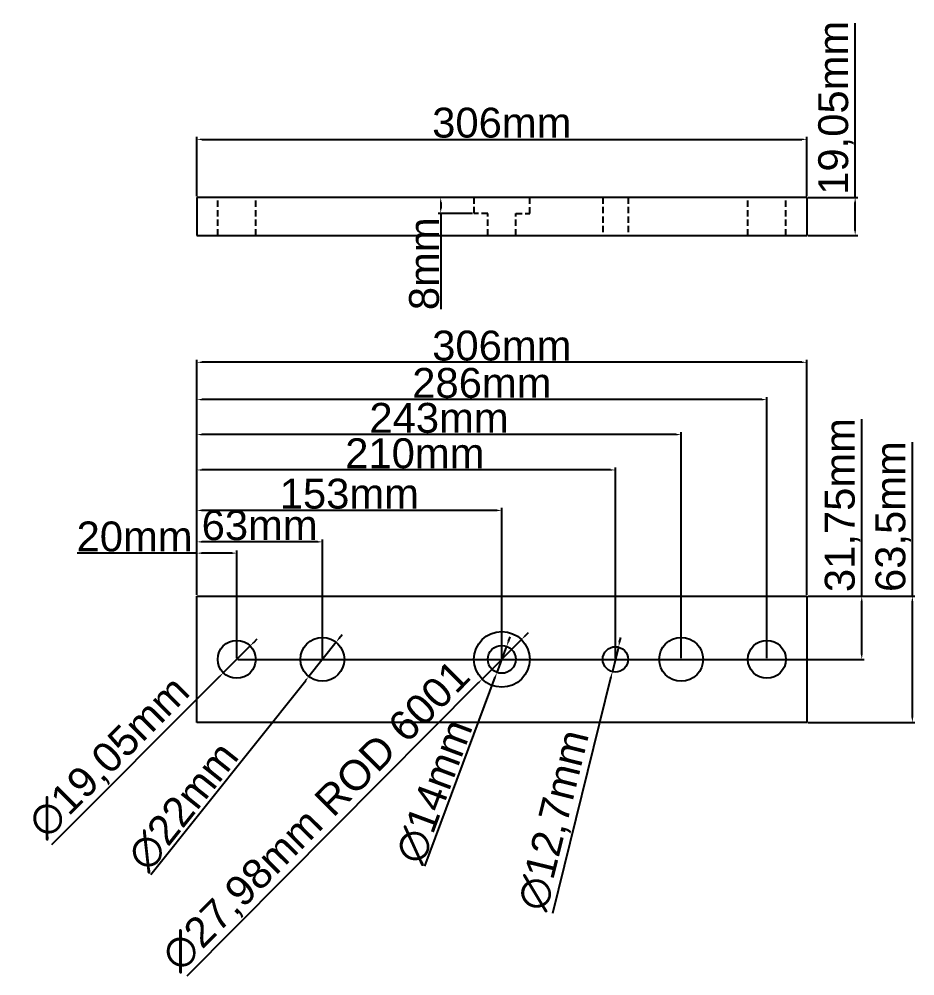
# Model space of a CAD drawing. Header units: centimetres. Extents: x -4347 to 28631, y 41590 to 109107.
# Drawn here: x 27830.7 to 28280.1, y 54359.2 to 54839.4 of the extents above; entities that cross this region are included whole.
import ezdxf

# ---------------------------------------------------------------- set-up
doc = ezdxf.new("R2010")
doc.units = ezdxf.units.CM
doc.header["$LTSCALE"] = 0.5
doc.linetypes.add('DASHED2', pattern=[9.525, 6.35, -3.175])
doc.styles.get("Standard").update_dxf_attribs({"font": 'arial.ttf'})
doc.dimstyles.new('ISO-25', dxfattribs={"dimtxt": 15, "dimasz": 2.5, "dimexe": 1.25, "dimexo": 0.625, "dimtad": 1, "dimtxsty": 'Standard', "dimcen": 2.5, "dimclrd": 1, "dimclre": 1, "dimadec": 0, "dimazin": 0, "dimtfac": 1, "dimtmove": 0, "dimatfit": 3, "dimfxl": 1, "dimarcsym": 0})

# ---------------------------------------------------------------- blocks, each defined once
blk = doc.blocks.new('*D286')
at = {"color": 1, "lineweight": -2, "transparency": 16777216}
for p, q in [((27919.86, 54750.57), (27919.86, 54780.34)), ((28225.86, 54750.57), (28225.86, 54780.34)), ((27922.36, 54779.09), (28223.36, 54779.09))]:
    blk.add_line(p, q, dxfattribs=at)
at = {"color": 1, "transparency": 16777216}
for points in [[(27922.36, 54779.51), (27922.36, 54778.68), (27919.86, 54779.09)], [(28223.36, 54779.51), (28223.36, 54778.68), (28225.86, 54779.09)]]:
    blk.add_solid(points, dxfattribs=at)
at = {"layer": 'Defpoints', "color": 0, "transparency": 16777216}
for p in [(28225.86, 54779.09), (27919.86, 54749.95), (28225.86, 54749.95)]:
    blk.add_point(p, dxfattribs=at)
at = {"color": 0, "transparency": 16777216, "insert": (28072.86, 54787.38), "char_height": 15, "attachment_point": 5}
blk.add_mtext('306mm', dxfattribs=at)
blk = doc.blocks.new('*D287')
at = {"color": 1, "lineweight": -2, "transparency": 16777216}
for p, q in [((28250.17, 54749.95), (28250.17, 54837.42)), ((28226.48, 54749.95), (28251.42, 54749.95)), ((28250.17, 54733.4), (28250.17, 54747.45)), ((28226.48, 54730.9), (28251.42, 54730.9))]:
    blk.add_line(p, q, dxfattribs=at)
at = {"color": 1, "transparency": 16777216}
for points in [[(28249.75, 54747.45), (28250.58, 54747.45), (28250.17, 54749.95)], [(28249.75, 54733.4), (28250.58, 54733.4), (28250.17, 54730.9)]]:
    blk.add_solid(points, dxfattribs=at)
at = {"layer": 'Defpoints', "color": 0, "transparency": 16777216}
for p in [(28225.86, 54749.95), (28250.17, 54749.95), (28225.86, 54730.9)]:
    blk.add_point(p, dxfattribs=at)
at = {"color": 0, "transparency": 16777216, "insert": (28240.53, 54794.93), "char_height": 15, "attachment_point": 5, "rotation": 90}
blk.add_mtext('19,05mm', dxfattribs=at)
blk = doc.blocks.new('*D288')
at = {"color": 1, "lineweight": -2, "transparency": 16777216}
for p, q in [((27919.86, 54550.46), (27919.86, 54572.65)), ((27939.86, 54518.71), (27939.86, 54572.65)), ((27919.86, 54571.4), (27859.85, 54571.4)), ((27937.36, 54571.4), (27922.36, 54571.4))]:
    blk.add_line(p, q, dxfattribs=at)
at = {"color": 1, "transparency": 16777216}
for points in [[(27922.36, 54571.82), (27922.36, 54570.98), (27919.86, 54571.4)], [(27937.36, 54571.82), (27937.36, 54570.98), (27939.86, 54571.4)]]:
    blk.add_solid(points, dxfattribs=at)
at = {"layer": 'Defpoints', "color": 0, "transparency": 16777216}
for p in [(27919.86, 54571.4), (27919.86, 54549.84), (27939.86, 54518.09)]:
    blk.add_point(p, dxfattribs=at)
at = {"color": 0, "transparency": 16777216, "insert": (27888.61, 54579.68), "char_height": 15, "attachment_point": 5}
blk.add_mtext('20mm', dxfattribs=at)
blk = doc.blocks.new('*D289')
at = {"color": 1, "lineweight": -2, "transparency": 16777216}
for p, q in [((27919.86, 54550.46), (27919.86, 54594.1)), ((28070.36, 54592.85), (27922.36, 54592.85)), ((28072.86, 54518.71), (28072.86, 54594.1))]:
    blk.add_line(p, q, dxfattribs=at)
at = {"color": 1, "transparency": 16777216}
for points in [[(27922.36, 54593.27), (27922.36, 54592.44), (27919.86, 54592.85)], [(28070.36, 54593.27), (28070.36, 54592.44), (28072.86, 54592.85)]]:
    blk.add_solid(points, dxfattribs=at)
at = {"layer": 'Defpoints', "color": 0, "transparency": 16777216}
for p in [(27919.86, 54592.85), (27919.86, 54549.84), (28072.86, 54518.09)]:
    blk.add_point(p, dxfattribs=at)
at = {"color": 0, "transparency": 16777216, "insert": (27996.36, 54601.14), "char_height": 15, "attachment_point": 5}
blk.add_mtext('153mm', dxfattribs=at)
blk = doc.blocks.new('*D290')
at = {"color": 1, "lineweight": -2, "transparency": 16777216}
for p, q in [((27919.86, 54550.46), (27919.86, 54614.4)), ((28127.36, 54613.15), (27922.36, 54613.15)), ((28129.86, 54518.71), (28129.86, 54614.4))]:
    blk.add_line(p, q, dxfattribs=at)
at = {"color": 1, "transparency": 16777216}
for points in [[(27922.36, 54613.57), (27922.36, 54612.74), (27919.86, 54613.15)], [(28127.36, 54613.57), (28127.36, 54612.74), (28129.86, 54613.15)]]:
    blk.add_solid(points, dxfattribs=at)
at = {"layer": 'Defpoints', "color": 0, "transparency": 16777216}
for p in [(27919.86, 54613.15), (27919.86, 54549.84), (28129.86, 54518.09)]:
    blk.add_point(p, dxfattribs=at)
at = {"color": 0, "transparency": 16777216, "insert": (28029.24, 54621.44), "char_height": 15, "attachment_point": 5}
blk.add_mtext('210mm', dxfattribs=at)
blk = doc.blocks.new('*D291')
at = {"color": 1, "lineweight": -2, "transparency": 16777216}
for p, q in [((27919.86, 54550.46), (27919.86, 54649.72)), ((28205.86, 54518.71), (28205.86, 54649.72)), ((28203.36, 54648.47), (27922.36, 54648.47))]:
    blk.add_line(p, q, dxfattribs=at)
at = {"color": 1, "transparency": 16777216}
for points in [[(27922.36, 54648.88), (27922.36, 54648.05), (27919.86, 54648.47)], [(28203.36, 54648.88), (28203.36, 54648.05), (28205.86, 54648.47)]]:
    blk.add_solid(points, dxfattribs=at)
at = {"layer": 'Defpoints', "color": 0, "transparency": 16777216}
for p in [(27919.86, 54648.47), (27919.86, 54549.84), (28205.86, 54518.09)]:
    blk.add_point(p, dxfattribs=at)
at = {"color": 0, "transparency": 16777216, "insert": (28062.86, 54656.75), "char_height": 15, "attachment_point": 5}
blk.add_mtext('286mm', dxfattribs=at)
blk = doc.blocks.new('*D292')
at = {"color": 1, "lineweight": -2, "transparency": 16777216}
for p, q in [((27919.86, 54550.46), (27919.86, 54668.44)), ((28223.36, 54667.19), (27922.36, 54667.19)), ((28225.86, 54550.46), (28225.86, 54668.44))]:
    blk.add_line(p, q, dxfattribs=at)
at = {"color": 1, "transparency": 16777216}
for points in [[(27922.36, 54667.61), (27922.36, 54666.78), (27919.86, 54667.19)], [(28223.36, 54667.61), (28223.36, 54666.78), (28225.86, 54667.19)]]:
    blk.add_solid(points, dxfattribs=at)
at = {"layer": 'Defpoints', "color": 0, "transparency": 16777216}
for p in [(27919.86, 54667.19), (27919.86, 54549.84), (28225.86, 54549.84)]:
    blk.add_point(p, dxfattribs=at)
at = {"color": 0, "transparency": 16777216, "insert": (28072.86, 54675.48), "char_height": 15, "attachment_point": 5}
blk.add_mtext('306mm', dxfattribs=at)
blk = doc.blocks.new('*D293')
at = {"color": 1, "lineweight": -2, "transparency": 16777216}
for p, q in [((28253.47, 54549.84), (28253.47, 54638.71)), ((28226.48, 54549.84), (28254.72, 54549.84)), ((28253.47, 54520.59), (28253.47, 54547.34)), ((27940.48, 54518.09), (28254.72, 54518.09))]:
    blk.add_line(p, q, dxfattribs=at)
at = {"color": 1, "transparency": 16777216}
for points in [[(28253.05, 54547.34), (28253.89, 54547.34), (28253.47, 54549.84)], [(28253.05, 54520.59), (28253.89, 54520.59), (28253.47, 54518.09)]]:
    blk.add_solid(points, dxfattribs=at)
at = {"layer": 'Defpoints', "color": 0, "transparency": 16777216}
for p in [(28225.86, 54549.84), (28253.47, 54549.84), (27939.86, 54518.09)]:
    blk.add_point(p, dxfattribs=at)
at = {"color": 0, "transparency": 16777216, "insert": (28243.83, 54595.52), "char_height": 15, "attachment_point": 5, "rotation": 90}
blk.add_mtext('31,75mm', dxfattribs=at)
blk = doc.blocks.new('*D294')
at = {"color": 1, "lineweight": -2, "transparency": 16777216}
for p, q in [((28278.87, 54549.84), (28278.87, 54627.14)), ((28226.48, 54549.84), (28280.12, 54549.84)), ((28278.87, 54488.84), (28278.87, 54547.34)), ((28226.48, 54486.34), (28280.12, 54486.34))]:
    blk.add_line(p, q, dxfattribs=at)
at = {"color": 1, "transparency": 16777216}
for points in [[(28278.45, 54547.34), (28279.28, 54547.34), (28278.87, 54549.84)], [(28278.45, 54488.84), (28279.28, 54488.84), (28278.87, 54486.34)]]:
    blk.add_solid(points, dxfattribs=at)
at = {"layer": 'Defpoints', "color": 0, "transparency": 16777216}
for p in [(28225.86, 54549.84), (28278.87, 54549.84), (28225.86, 54486.34)]:
    blk.add_point(p, dxfattribs=at)
at = {"color": 0, "transparency": 16777216, "insert": (28269.23, 54589.74), "char_height": 15, "attachment_point": 5, "rotation": 90}
blk.add_mtext('63,5mm', dxfattribs=at)
blk = doc.blocks.new('*D295')
at = {"color": 1, "lineweight": -2, "transparency": 16777216}
for p, q in [((27946.59, 54524.83), (27933.13, 54511.35)), ((27948.36, 54526.6), (27950.12, 54528.36)), ((27847.04, 54425.13), (27931.36, 54509.58))]:
    blk.add_line(p, q, dxfattribs=at)
at = {"color": 1, "transparency": 16777216}
for points in [[(27948.06, 54526.89), (27948.65, 54526.3), (27946.59, 54524.83)], [(27931.07, 54509.87), (27931.66, 54509.28), (27933.13, 54511.35)]]:
    blk.add_solid(points, dxfattribs=at)
at = {"layer": 'Defpoints', "color": 0, "transparency": 16777216}
for p in [(27946.59, 54524.83), (27933.13, 54511.35)]:
    blk.add_point(p, dxfattribs=at)
at = {"color": 0, "transparency": 16777216, "insert": (27876.33, 54468.45), "char_height": 15, "attachment_point": 5, "rotation": 45.0421}
blk.add_mtext('∅19,05mm', dxfattribs=at)
blk = doc.blocks.new('*D296')
at = {"color": 1, "lineweight": -2, "transparency": 16777216}
for p, q in [((28084.48, 54529.78), (28086.25, 54531.55)), ((28082.72, 54528.01), (28063, 54508.17)), ((27914.92, 54359.22), (28061.23, 54506.39))]:
    blk.add_line(p, q, dxfattribs=at)
at = {"color": 1, "transparency": 16777216}
for points in [[(28084.19, 54530.07), (28084.78, 54529.49), (28082.72, 54528.01)], [(28060.94, 54506.69), (28061.53, 54506.1), (28063, 54508.17)]]:
    blk.add_solid(points, dxfattribs=at)
at = {"layer": 'Defpoints', "color": 0, "transparency": 16777216}
for p in [(28082.72, 54528.01), (28063, 54508.17)]:
    blk.add_point(p, dxfattribs=at)
at = {"color": 0, "transparency": 16777216, "insert": (27980.18, 54438.89), "char_height": 15, "attachment_point": 5, "rotation": 45.1681}
blk.add_mtext('∅27,98mm ROD 6001', dxfattribs=at)
blk = doc.blocks.new('*D297')
at = {"color": 1, "lineweight": -2, "transparency": 16777216}
for p, q in [((28075.3, 54524.65), (28070.42, 54511.52)), ((28076.17, 54526.99), (28077.04, 54529.34)), ((28034.32, 54414.29), (28069.55, 54509.18))]:
    blk.add_line(p, q, dxfattribs=at)
at = {"color": 1, "transparency": 16777216}
for points in [[(28075.77, 54527.14), (28076.56, 54526.85), (28075.3, 54524.65)], [(28069.16, 54509.33), (28069.94, 54509.04), (28070.42, 54511.52)]]:
    blk.add_solid(points, dxfattribs=at)
at = {"layer": 'Defpoints', "color": 0, "transparency": 16777216}
for p in [(28075.3, 54524.65), (28070.42, 54511.52)]:
    blk.add_point(p, dxfattribs=at)
at = {"color": 0, "transparency": 16777216, "insert": (28038.97, 54451.81), "char_height": 15, "attachment_point": 5, "rotation": 69.6324}
blk.add_mtext('∅14mm', dxfattribs=at)
blk = doc.blocks.new('*D298')
at = {"color": 1, "lineweight": -2, "transparency": 16777216}
for p, q in [((28131.98, 54526.68), (28132.57, 54529.11)), ((28131.38, 54524.25), (28128.34, 54511.92)), ((28098.46, 54390.61), (28127.74, 54509.49))]:
    blk.add_line(p, q, dxfattribs=at)
at = {"color": 1, "transparency": 16777216}
for points in [[(28131.57, 54526.78), (28132.38, 54526.58), (28131.38, 54524.25)], [(28127.34, 54509.59), (28128.15, 54509.39), (28128.34, 54511.92)]]:
    blk.add_solid(points, dxfattribs=at)
at = {"layer": 'Defpoints', "color": 0, "transparency": 16777216}
for p in [(28131.38, 54524.25), (28128.34, 54511.92)]:
    blk.add_point(p, dxfattribs=at)
at = {"color": 0, "transparency": 16777216, "insert": (28099.75, 54437.18), "char_height": 15, "attachment_point": 5, "rotation": 76.1623}
blk.add_mtext('∅12,7mm', dxfattribs=at)
blk = doc.blocks.new('*D326')
at = {"color": 1, "lineweight": -2, "transparency": 16777216}
for p, q in [((28058.24, 54749.95), (28040.96, 54749.95)), ((28042.21, 54747.45), (28042.21, 54744.45)), ((28058.24, 54741.95), (28040.96, 54741.95)), ((28042.21, 54741.95), (28042.21, 54693.83))]:
    blk.add_line(p, q, dxfattribs=at)
at = {"color": 1, "transparency": 16777216}
for points in [[(28041.79, 54747.45), (28042.63, 54747.45), (28042.21, 54749.95)], [(28041.79, 54744.45), (28042.63, 54744.45), (28042.21, 54741.95)]]:
    blk.add_solid(points, dxfattribs=at)
at = {"layer": 'Defpoints', "color": 0, "transparency": 16777216}
for p in [(28058.87, 54749.95), (28042.21, 54741.95), (28058.87, 54741.95)]:
    blk.add_point(p, dxfattribs=at)
at = {"color": 0, "transparency": 16777216, "insert": (28033.93, 54716.64), "char_height": 15, "attachment_point": 5, "rotation": 90}
blk.add_mtext('8mm', dxfattribs=at)
blk = doc.blocks.new('*D370')
at = {"color": 1, "lineweight": -2, "transparency": 16777216}
for p, q in [((27919.86, 54550.46), (27919.86, 54632.16)), ((28160.36, 54630.91), (27922.36, 54630.91)), ((28162.86, 54518.71), (28162.86, 54632.16))]:
    blk.add_line(p, q, dxfattribs=at)
at = {"color": 1, "transparency": 16777216}
for points in [[(27922.36, 54631.33), (27922.36, 54630.49), (27919.86, 54630.91)], [(28160.36, 54631.33), (28160.36, 54630.49), (28162.86, 54630.91)]]:
    blk.add_solid(points, dxfattribs=at)
at = {"layer": 'Defpoints', "color": 0, "transparency": 16777216}
for p in [(27919.86, 54630.91), (27919.86, 54549.84), (28162.86, 54518.09)]:
    blk.add_point(p, dxfattribs=at)
at = {"color": 0, "transparency": 16777216, "insert": (28041.36, 54639.2), "char_height": 15, "attachment_point": 5}
blk.add_mtext('243mm', dxfattribs=at)
blk = doc.blocks.new('*D371')
at = {"color": 1, "lineweight": -2, "transparency": 16777216}
for p, q in [((27919.86, 54550.46), (27919.86, 54578.32)), ((27982.86, 54518.71), (27982.86, 54578.32)), ((27980.36, 54577.07), (27922.36, 54577.07))]:
    blk.add_line(p, q, dxfattribs=at)
at = {"color": 1, "transparency": 16777216}
for points in [[(27922.36, 54577.49), (27922.36, 54576.65), (27919.86, 54577.07)], [(27980.36, 54577.49), (27980.36, 54576.65), (27982.86, 54577.07)]]:
    blk.add_solid(points, dxfattribs=at)
at = {"layer": 'Defpoints', "color": 0, "transparency": 16777216}
for p in [(27919.86, 54577.07), (27919.86, 54549.84), (27982.86, 54518.09)]:
    blk.add_point(p, dxfattribs=at)
at = {"color": 0, "transparency": 16777216, "insert": (27951.36, 54585.36), "char_height": 15, "attachment_point": 5}
blk.add_mtext('63mm', dxfattribs=at)
blk = doc.blocks.new('*D372')
at = {"color": 1, "lineweight": -2, "transparency": 16777216}
for p, q in [((27991.27, 54528.64), (27992.83, 54530.6)), ((27989.71, 54526.69), (27976, 54509.48)), ((27896.83, 54410.12), (27974.45, 54507.53))]:
    blk.add_line(p, q, dxfattribs=at)
at = {"color": 1, "transparency": 16777216}
for points in [[(27990.95, 54528.9), (27991.6, 54528.38), (27989.71, 54526.69)], [(27974.12, 54507.79), (27974.77, 54507.27), (27976, 54509.48)]]:
    blk.add_solid(points, dxfattribs=at)
at = {"layer": 'Defpoints', "color": 0, "transparency": 16777216}
for p in [(27989.71, 54526.69), (27976, 54509.48)]:
    blk.add_point(p, dxfattribs=at)
at = {"color": 0, "transparency": 16777216, "insert": (27912.95, 54444.31), "char_height": 15, "attachment_point": 5, "rotation": 51.4512}
blk.add_mtext('∅22mm', dxfattribs=at)

msp = doc.modelspace()

# ---------------------------------------------------------------- linework, layer by layer
for p, q in [((28225.859, 54749.948), (27919.859, 54749.948)), ((27919.859, 54749.948), (27919.859, 54730.898)), ((28225.859, 54749.948), (28225.859, 54730.898)), ((27919.859, 54730.898), (28225.859, 54730.898)), ((27919.859, 54549.837), (28225.859, 54549.837)), ((27919.859, 54486.337), (27919.859, 54549.837)), ((28225.859, 54549.837), (28225.859, 54486.337)), ((28225.859, 54486.337), (27919.859, 54486.337))]:
    msp.add_line(p, q)
at = {"linetype": 'DASHED2'}
for p, q in [((27930.334, 54730.898), (27930.334, 54749.948)), ((27949.384, 54730.898), (27949.384, 54749.948)), ((28058.869, 54749.948), (28058.869, 54741.948)), ((28086.849, 54741.948), (28086.849, 54749.948)), ((28123.509, 54749.948), (28123.509, 54730.898)), ((28136.209, 54749.948), (28136.209, 54730.898)), ((28196.334, 54730.898), (28196.334, 54749.948)), ((28215.384, 54730.898), (28215.384, 54749.948)), ((28065.859, 54741.948), (28058.869, 54741.948)), ((28065.859, 54730.898), (28065.859, 54741.948)), ((28079.859, 54730.898), (28079.859, 54741.948)), ((28079.859, 54741.948), (28086.849, 54741.948))]:
    msp.add_line(p, q, dxfattribs=at)
for centre, radius in [((28072.859, 54518.087), 13.99), ((27939.859, 54518.087), 9.525), ((27982.859, 54518.087), 11), ((28072.859, 54518.087), 7), ((28162.859, 54518.087), 11), ((28205.859, 54518.087), 9.525), ((28129.859, 54518.087), 6.35)]:
    msp.add_circle(centre, radius)

# ---------------------------------------------------------------- dimensions: what is measured, and where the dimension line sits
for base, p1, p2, picture, middle in [((28250.166, 54749.948), (28225.859, 54730.898), (28225.859, 54749.948), '*D287', (28240.527, 54794.932)), ((28042.21, 54741.948), (28058.869, 54749.948), (28058.869, 54741.948), '*D326', (28033.926, 54716.641)), ((28253.469, 54549.837), (27939.859, 54518.087), (28225.859, 54549.837), '*D293', (28243.83, 54595.521)), ((28278.865, 54549.837), (28225.859, 54486.337), (28225.859, 54549.837), '*D294', (28269.226, 54589.74))]:
    dim = msp.add_linear_dim(base=base, p1=p1, p2=p2, angle=90, dimstyle='ISO-25', override={"dimpost": 'mm'})
    dim.commit()
    dim.dimension.update_dxf_attribs({"geometry": picture, "text_midpoint": middle})
for base, p1, p2, picture, middle in [((28225.859, 54779.094), (27919.859, 54749.948), (28225.859, 54749.948), '*D286', (28072.859, 54787.383)), ((27919.859, 54630.91), (28162.859, 54518.087), (27919.859, 54549.837), '*D370', (28041.359, 54639.199)), ((27919.859, 54577.07), (27982.859, 54518.087), (27919.859, 54549.837), '*D371', (27951.359, 54585.359)), ((27919.859, 54571.4), (27939.859, 54518.087), (27919.859, 54549.837), '*D288', (27888.606, 54579.684))]:
    dim = msp.add_linear_dim(base=base, p1=p1, p2=p2, dimstyle='ISO-25', override={"dimpost": 'mm'})
    dim.commit()
    dim.dimension.update_dxf_attribs({"geometry": picture, "text_midpoint": middle})
for base, p1, picture, middle in [((27919.859, 54667.194), (28225.859, 54549.837), '*D292', (28072.859, 54667.194)), ((27919.859, 54648.467), (28205.859, 54518.087), '*D291', (28062.859, 54648.467)), ((27919.859, 54613.154), (28129.859, 54518.087), '*D290', (28029.237, 54613.154)), ((27919.859, 54592.853), (28072.859, 54518.087), '*D289', (27996.359, 54592.853))]:
    dim = msp.add_linear_dim(base=base, p1=p1, p2=(27919.859, 54549.837), dimstyle='ISO-25', override={"dimpost": 'mm'})
    dim.commit()
    dim.dimension.update_dxf_attribs({"geometry": picture, "text_midpoint": middle, "dimtype": 160})
for p1, p2, picture, middle in [((27989.714, 54526.689), (27976.004, 54509.484), '*D372', (27919.753, 54438.89)), ((27946.589, 54524.827), (27933.129, 54511.346), '*D295', (27883.323, 54461.468)), ((28075.295, 54524.649), (28070.423, 54511.524), '*D297', (28047.127, 54448.776)), ((28131.378, 54524.252), (28128.34, 54511.921), '*D298', (28109.347, 54434.815))]:
    dim = msp.add_diameter_dim_2p(p1=p1, p2=p2, dimstyle='ISO-25', override={"dimpost": 'mm'})
    dim.commit()
    dim.dimension.update_dxf_attribs({"geometry": picture, "text_midpoint": middle, "dimtype": 163})
dim = msp.add_diameter_dim_2p(p1=(28082.722, 54528.008), p2=(28062.996, 54508.165), text='<> ROD 6001', dimstyle='ISO-25', override={"dimpost": 'mm'})
dim.commit()
dim.dimension.update_dxf_attribs({"geometry": '*D296', "text_midpoint": (27980.185, 54438.887)})

doc.saveas('drawing.dxf')
